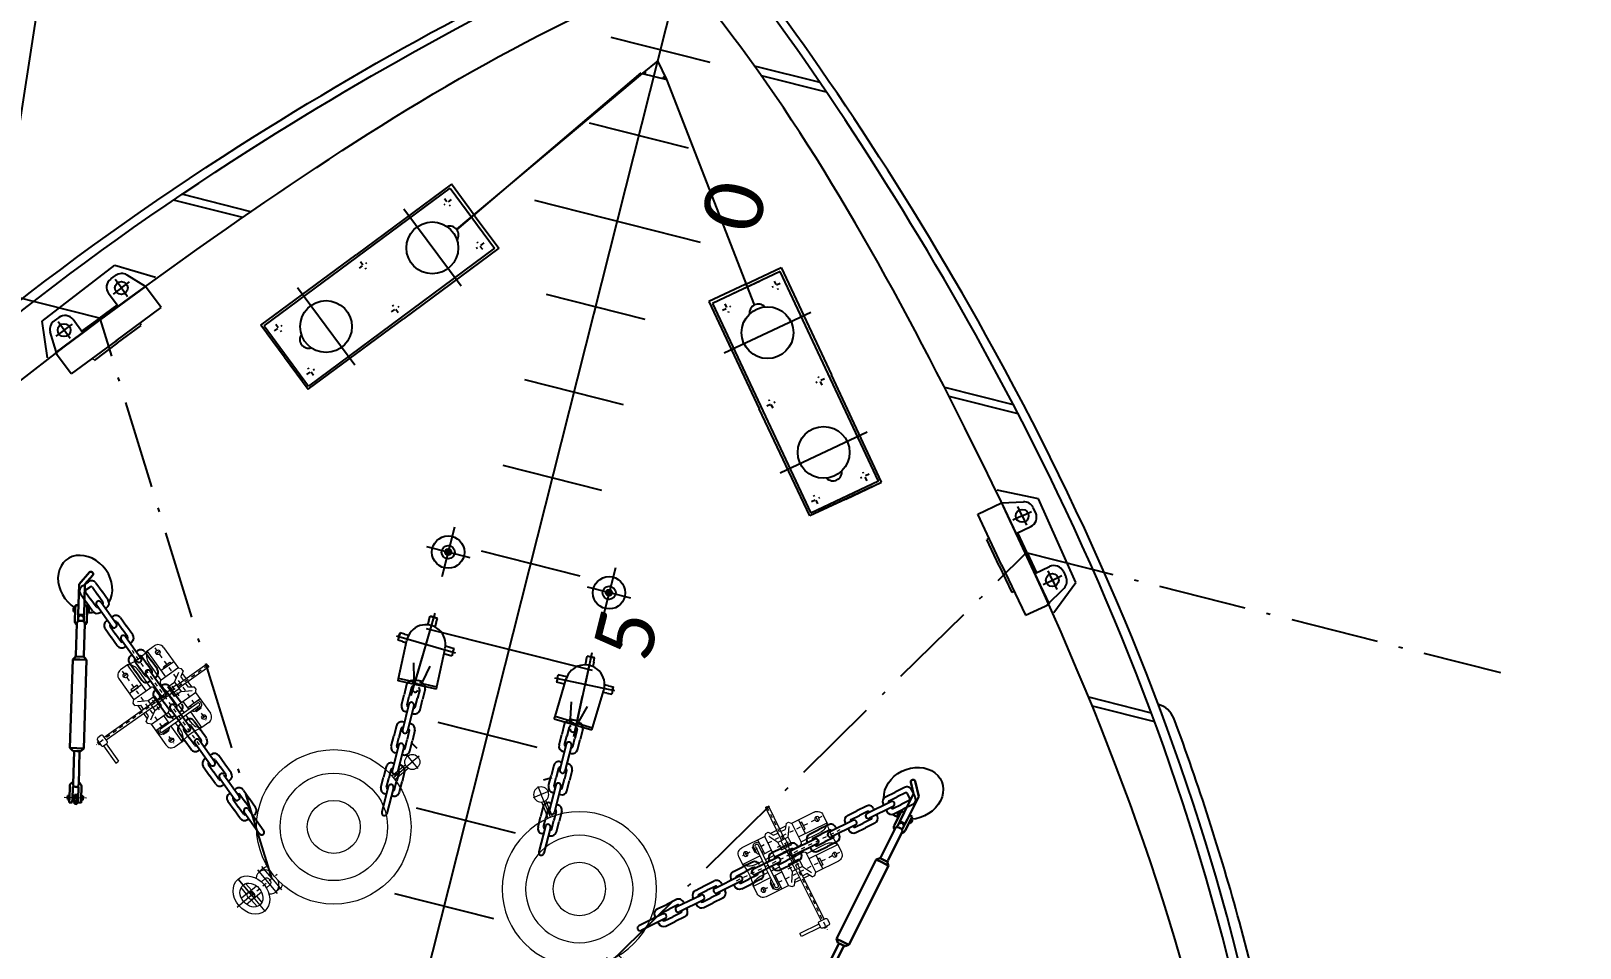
# Model space of a CAD drawing. Header units: metres. Extents: x 267365 to 277461, y 2088854 to 2108025.
# Drawn here: x 273131.08 to 273169.73, y 2095770.46 to 2095793.32 of the extents above; entities that cross this region are included whole.
import ezdxf

# ---------------------------------------------------------------- set-up
doc = ezdxf.new("R2010")
doc.units = ezdxf.units.M
for name, pattern in [('ACAD_ISO10W100', [18, 12, -3, 0, -3]), ('CENTER2', [28.575, 19.05, -3.175, 3.175, -3.175]), ('DASHEDX2', [38.1, 25.4, -12.7])]:
    doc.linetypes.add(name, pattern=pattern)
for name, color, linetype in [('BOAT', 30, 'Continuous'), ('line 2', 210, 'Continuous'), ('village', 3, 'Continuous')]:
    doc.layers.add(name, color=color, linetype=linetype)
doc.layers.add('line 1', color=250, linetype='Continuous', lineweight=0)
doc.layers.add('line 3', color=250, linetype='Continuous', lineweight=0)
doc.styles.get("Standard").update_dxf_attribs({"font": 'calibri.ttf'})

# ---------------------------------------------------------------- blocks, each defined once
blk = doc.blocks.new('1sh')
at = {"layer": 'line 1', "color": 0, "lineweight": 30}
for p, q in [((241032, 69521), (241200, 69642)), ((241055, 69488), (241224, 69610)), ((241200, 69642), (241308, 69635)), ((241306, 69605), (241224, 69610)), ((240804, 69364), (240980, 69491)), ((241047, 69557), (240987, 69513)), ((241059, 69540), (241005, 69501)), ((241043, 69505), (241018, 69511)), ((241082, 69508), (241028, 69469)), ((241030, 69559), (241040, 69566)), ((241037, 69549), (241030, 69559)), ((241055, 69488), (241032, 69521)), ((241094, 69491), (241034, 69448)), ((241050, 69574), (241040, 69566)), ((241043, 69505), (241041, 69478)), ((241047, 69557), (241073, 69575)), ((241057, 69564), (241050, 69574)), ((241073, 69575), (241085, 69559)), ((241108, 69526), (241082, 69508)), ((241094, 69491), (241120, 69510)), ((241112, 69489), (241102, 69482)), ((241104, 69499), (241112, 69489)), ((241120, 69510), (241108, 69526)), ((240835, 69321), (241011, 69448)), ((241084, 69484), (241091, 69474)), ((241091, 69474), (241102, 69482)), ((240769, 69364), (240281, 69012)), ((240824, 69288), (240336, 68936)), ((240790, 69361), (240769, 69364)), ((240769, 69364), (240797, 69326)), ((240829, 69315), (240796, 69361)), ((240824, 69288), (240797, 69326)), ((240827, 69309), (240824, 69288)), ((240282, 68976), (240099, 68845)), ((240277, 68984), (240281, 69012)), ((240277, 68984), (240292, 68962)), ((240281, 69012), (240309, 68974)), ((240308, 68940), (240292, 68962)), ((240336, 68936), (240309, 68974)), ((240303, 68948), (240121, 68814)), ((240308, 68940), (240336, 68936)), ((240011, 68809), (239985, 68790)), ((239985, 68790), (239997, 68774)), ((239994, 68811), (240004, 68818)), ((240001, 68801), (239994, 68811)), ((239997, 68774), (240023, 68792)), ((240050, 68793), (239998, 68756)), ((240008, 68742), (239998, 68756)), ((240014, 68826), (240004, 68818)), ((240060, 68779), (240008, 68742)), ((240011, 68809), (240071, 68852)), ((240013, 68785), (240022, 68773)), ((240021, 68816), (240014, 68826)), ((240021, 68741), (240047, 68760)), ((240023, 68792), (240077, 68831)), ((240031, 68759), (240036, 68752)), ((240033, 68800), (240042, 68788)), ((240047, 68760), (240101, 68799)), ((240060, 68779), (240050, 68793)), ((240052, 68774), (240057, 68767)), ((240058, 68743), (240118, 68787)), ((240068, 68751), (240076, 68741)), ((240076, 68741), (240065, 68734))]:
    blk.add_line(p, q, dxfattribs=at)
for centre, radius, start, end in [((241304, 69620), 15.4, 276.3555, 74.9072), ((241001, 69489), 28.2, 121.2653, 185.5102), ((240991, 69477), 18.3, 35.8317, 125.8317), ((241017, 69485), 20.1, 126.5572, 156.335), ((241016, 69469), 28.2, 246.8787, 311.1236), ((241001, 69463), 18.3, 305.8317, 35.8317), ((241017, 69485), 20.1, 276.0539, 305.8317), ((240793, 69379), 18.3, 260.6718, 305.8317), ((240846, 69306), 18.3, 125.8317, 170.9915), ((240090, 68831), 28.2, 49.0253, 131.1236), ((240089, 68815), 20.1, 82.0458, 125.8317), ((240109, 68830), 17.7, 123.8854, 219.9851), ((240110, 68828), 17.7, 211.8742, 307.9738), ((240089, 68815), 20.1, 305.8317, 347.9452), ((240104, 68811), 28.2, 300.5397, 22.638)]:
    blk.add_arc(centre, radius, start, end, dxfattribs=at)
at = {"layer": 'line 2', "color": 0, "lineweight": 30}
blk.add_line((241006, 69487), (241015, 69474), dxfattribs=at)
blk = doc.blocks.new('3sh')
at = {"color": 0, "lineweight": 15}
blk.add_line((240080, 68714), (239991, 68837), dxfattribs=at)
at = {"color": 0, "lineweight": 30}
for p, q in [((240032, 68725), (240021, 68741)), ((240058, 68743), (240032, 68725)), ((240048, 68736), (240055, 68726)), ((240055, 68726), (240065, 68734))]:
    blk.add_line(p, q, dxfattribs=at)
at = {"color": 0, "linetype": 'ByBlock'}
blk.add_blockref('1sh', (0, 0), dxfattribs=at)
blk.add_blockref('1sh', (0, 0), dxfattribs=at)
blk = doc.blocks.new('4sh')
at = {"layer": 'line 3', "color": 0, "ltscale": 0.1}
for p, q in [((166655, 154705), (166425, 154542)), ((166539, 154623), (166464, 154728)), ((166707, 154569), (166537, 154449)), ((166643, 154477), (166561, 154418)), ((166643, 154477), (166728, 154538)), ((167408, 153500), (167360, 153466)), ((167360, 153466), (167312, 153432))]:
    blk.add_line(p, q, dxfattribs=at)
at = {"layer": 'line 3', "color": 0}
for p, q in [((166517, 154608), (166479, 154662)), ((166562, 154639), (166523, 154693)), ((166540, 154624), (166655, 154705)), ((166549, 154657), (166596, 154690)), ((166505, 154625), (166459, 154592)), ((166530, 154590), (166484, 154558)), ((166515, 154612), (166556, 154554)), ((166559, 154643), (166600, 154585)), ((166574, 154622), (166620, 154655)), ((166715, 154528), (166693, 154559)), ((166550, 154458), (166549, 154457)), ((166572, 154426), (166550, 154457)), ((166581, 154519), (166599, 154493)), ((166625, 154550), (166644, 154524)), ((167276, 153611), (167344, 153515)), ((167251, 153594), (167320, 153498)), ((167264, 153602), (167360, 153466)), ((167396, 153416), (167360, 153466))]:
    blk.add_line(p, q, dxfattribs=at)
at = {"layer": 'line 3', "color": 0, "linetype": 'CENTER2', "ltscale": 0.1}
blk.add_line((166534, 154630), (166669, 154439), dxfattribs=at)
at = {"layer": 'line 3', "color": 0}
for centre, radius in [((166960, 154031), 525), ((166960, 154031), 365), ((166960, 154031), 180), ((167360, 153466), 51.4)]:
    blk.add_circle(centre, radius, dxfattribs=at)
for centre, major_axis in [((166540, 154624), (115, 82)), ((166540, 154624), (71.9, 51.1)), ((166535, 154630), (22.1, 15.7))]:
    blk.add_ellipse(centre, major_axis=major_axis, ratio=0.7881, dxfattribs=at)
for centre, major_axis, start_param, end_param in [((166540, 154624), (22.1, 15.7), 3.137104, 6.287674), ((166621, 154508), (71.9, 51.1), 5.180827, 6.967664), ((166621, 154508), (71.9, 51.1), 2.457114, 4.24037), ((166621, 154508), (22.1, 15.7), 3.141593, 6.283185), ((166643, 154477), (71.9, 51.1), 5.857645, 6.283185), ((166643, 154477), (71.9, 51.1), 3.078478, 3.56318)]:
    blk.add_ellipse(centre, major_axis=major_axis, ratio=0.7881, start_param=start_param, end_param=end_param, dxfattribs=at)
blk = doc.blocks.new('2sh')
at = {"layer": 'line 3', "color": 0}
for p, q in [((241821, 68456), (241733, 68342)), ((241839, 68442), (241751, 68328)), ((241845, 68507), (241818, 68473)), ((241820, 68485), (241834, 68503)), ((241820, 68485), (241825, 68481)), ((241820, 68457), (241842, 68440)), ((241834, 68503), (241839, 68499)), ((241858, 68442), (241885, 68477)), ((241883, 68493), (241861, 68509)), ((241865, 68451), (242170, 68215)), ((241879, 68469), (242184, 68233)), ((242285, 68487), (242179, 68350)), ((242262, 68288), (242395, 68460)), ((242395, 68460), (242349, 68496)), ((241733, 68342), (241751, 68328)), ((242146, 68333), (242157, 68348)), ((242146, 68333), (242159, 68294)), ((242157, 68348), (242181, 68351)), ((242181, 68351), (242293, 68264)), ((242212, 68393), (242294, 68330)), ((242239, 68389), (242231, 68378)), ((242231, 68378), (242272, 68346)), ((242281, 68357), (242239, 68389)), ((242272, 68346), (242281, 68357)), ((242293, 68265), (242382, 68379)), ((242392, 68188), (242525, 68360)), ((242525, 68360), (242571, 68324)), ((242053, 68212), (242064, 68226)), ((242064, 68226), (242105, 68223)), ((242064, 68226), (242064, 68226)), ((242110, 68261), (242083, 68225)), ((242105, 68223), (242125, 68250)), ((242152, 68315), (242124, 68279)), ((242139, 68268), (242159, 68294)), ((242201, 68255), (242153, 68193)), ((242201, 68255), (242174, 68323)), ((242187, 68236), (242231, 68202)), ((242246, 68221), (242201, 68255)), ((242251, 68181), (242296, 68240)), ((242362, 68212), (242450, 68326)), ((242506, 68166), (242424, 68229)), ((242446, 68212), (242454, 68223)), ((242454, 68223), (242495, 68191)), ((242579, 68260), (242473, 68123)), ((242056, 68190), (241950, 68053)), ((242014, 68118), (242021, 68127)), ((242023, 68147), (242105, 68084)), ((242163, 68025), (242042, 68118)), ((242045, 68130), (242081, 68102)), ((242056, 68188), (242053, 68212)), ((242056, 68188), (242168, 68101)), ((242153, 68193), (242080, 68202)), ((242098, 68075), (242137, 68125)), ((242153, 68193), (242198, 68159)), ((242168, 68212), (242212, 68177)), ((242192, 68105), (242237, 68163)), ((242198, 68159), (242246, 68221)), ((242215, 68181), (242258, 68148)), ((242229, 68199), (242271, 68166)), ((242233, 68073), (242278, 68132)), ((242300, 68114), (242258, 68148)), ((242314, 68133), (242271, 68166)), ((242283, 68092), (242332, 68155)), ((242292, 68150), (242337, 68209)), ((242361, 68102), (242317, 68136)), ((242376, 68120), (242328, 68058)), ((242332, 68155), (242376, 68120)), ((242473, 68126), (242361, 68212)), ((242376, 68120), (242449, 68112)), ((242487, 68181), (242446, 68212)), ((242476, 68101), (242473, 68126)), ((242495, 68191), (242487, 68181)), ((242004, 67954), (242084, 68057)), ((242013, 68088), (242017, 68094)), ((242047, 68061), (242013, 68088)), ((242053, 68066), (242017, 68094)), ((242017, 68094), (242052, 68067)), ((242026, 68116), (242026, 68116)), ((242028, 68100), (242149, 68007)), ((242052, 68067), (242047, 68061)), ((242079, 67987), (242114, 68033)), ((242128, 68051), (242167, 68102)), ((242163, 68025), (242284, 67932)), ((242197, 67998), (242236, 68049)), ((242228, 67975), (242267, 68025)), ((242348, 67963), (242236, 68049)), ((242328, 68058), (242283, 68092)), ((242342, 68077), (242298, 68111)), ((242328, 68058), (242355, 67990)), ((242543, 67928), (242345, 68080)), ((242557, 67946), (242359, 68098)), ((242370, 68019), (242390, 68046)), ((242383, 67980), (242370, 68019)), ((242405, 68034), (242377, 67998)), ((242404, 68064), (242424, 68090)), ((242446, 68088), (242419, 68052)), ((242465, 68087), (242424, 68090)), ((242465, 68087), (242476, 68101)), ((241958, 67989), (242004, 67954)), ((242134, 67853), (242214, 67956)), ((242147, 67934), (242183, 67980)), ((242270, 67914), (242149, 68007)), ((242232, 67928), (242227, 67922)), ((242227, 67922), (242262, 67896)), ((242230, 67929), (242267, 67901)), ((242266, 67901), (242232, 67928)), ((242317, 67920), (242235, 67984)), ((242350, 67963), (242244, 67826)), ((242295, 67937), (242258, 67966)), ((242286, 67916), (242286, 67916)), ((242291, 67904), (242298, 67913)), ((242348, 67963), (242372, 67966)), ((242372, 67966), (242383, 67980)), ((242383, 67980), (242383, 67980)), ((242543, 67928), (242557, 67946)), ((242550, 67937), (242543, 67928)), ((242180, 67818), (242134, 67853)), ((242262, 67896), (242266, 67901))]:
    blk.add_line(p, q, dxfattribs=at)
at = {"layer": 'line 3', "color": 0, "linetype": 'CENTER2', "ltscale": 0.2}
for p, q in [((242550, 67937), (241814, 68505)), ((242344, 68482), (241977, 68006)), ((242559, 68316), (242191, 67840))]:
    blk.add_line(p, q, dxfattribs=at)
at = {"layer": 'line 3', "color": 0, "linetype": 'CENTER2'}
for p, q in [((242017, 67835), (242497, 68457)), ((242166, 68163), (242232, 68249)), ((242296, 68063), (242362, 68149))]:
    blk.add_line(p, q, dxfattribs=at)
at = {"layer": 'line 3', "color": 0, "ltscale": 0.2}
for p, q in [((242337, 68442), (242307, 68465)), ((242522, 68299), (242552, 68276)), ((242007, 68014), (241977, 68037)), ((242192, 67872), (242222, 67849))]:
    blk.add_line(p, q, dxfattribs=at)
at = {"layer": 'line 3', "color": 0}
for centre in [(242322, 68453), (242537, 68288), (241992, 68026), (242207, 67860)]:
    blk.add_circle(centre, 15.7, dxfattribs=at)
for centre, radius, start, end in [((241827, 68466), 11.4, 142.3462, 232.3462), ((241849, 68449), 11.4, 232.3462, 322.3462), ((241854, 68500), 11.4, 52.3462, 142.3462), ((241876, 68484), 11.4, 322.3462, 52.3462), ((242321, 68459), 45.7, 52.3462, 142.3462), ((242316, 68432), 84.2, 321.601, 19.7769), ((242660, 68669), 337, 218.2341, 232.3462), ((242518, 68276), 84.2, 84.9156, 143.0914), ((242660, 68669), 337, 232.3462, 246.4583), ((242283, 68251), 17.1, 322.3462, 52.3462), ((242543, 68288), 45.7, 322.3462, 52.3462), ((242027, 68108), 17.1, 142.3462, 232.3462), ((242034, 68117), 17.1, 52.3462, 142.3462), ((242035, 68109), 11.4, 52.3462, 142.3462), ((242351, 68198), 17.1, 52.3462, 142.3462), ((241986, 68025), 45.7, 142.3462, 232.3462), ((242035, 68109), 11.4, 142.3462, 232.3462), ((242064, 68079), 17.1, 232.3462, 303.2572), ((242071, 68089), 17.1, 341.4352, 52.3462), ((242178, 68115), 17.1, 232.3462, 322.3462), ((242246, 68063), 17.1, 142.3462, 232.3462), ((242011, 68037), 84.2, 264.9156, 323.0914), ((241869, 67644), 337, 52.3462, 66.4583), ((241869, 67644), 337, 38.2341, 52.3462), ((242213, 67882), 84.2, 141.601, 199.7769), ((242241, 67943), 17.1, 161.4352, 232.3462), ((242248, 67952), 17.1, 52.3462, 123.2572), ((242277, 67923), 11.4, 232.3462, 322.3462), ((242277, 67923), 11.4, 322.3462, 52.3462), ((242284, 67924), 17.1, 322.3462, 52.3462), ((242208, 67854), 45.7, 232.3462, 322.3462), ((242277, 67915), 17.1, 232.3462, 322.3462)]:
    blk.add_arc(centre, radius, start, end, dxfattribs=at)
blk = doc.blocks.new('8')
at = {"color": 0, "linetype": 'ACAD_ISO10W100', "ltscale": 50}
for p, q in [((95436, 21459), (95436, 24777)), ((92034, 19391), (95428, 21450)), ((92034, 17025), (95428, 14965)), ((95436, 14956), (95436, 11638))]:
    blk.add_line(p, q, dxfattribs=at)
at = {"color": 0}
for p, q in [((95088, 21736), (95321, 21831)), ((95321, 21831), (95810, 21445)), ((95298, 21672), (95244, 21717)), ((95298, 21672), (95343, 21726)), ((95254, 21618), (95298, 21672)), ((95298, 21672), (95352, 21627)), ((95671, 21365), (95617, 21410)), ((95671, 21365), (95716, 21419)), ((95810, 21445), (95799, 21157)), ((95671, 21365), (95626, 21311)), ((95671, 21365), (95725, 21321)), ((96337, 20683), (96337, 21168)), ((93494, 21016), (93541, 21071)), ((93588, 21126), (93541, 21071)), ((93608, 21094), (93568, 21048)), ((93652, 21057), (93612, 21011)), ((93623, 21096), (93651, 21072)), ((93646, 21123), (93638, 21130)), ((93682, 21093), (93646, 21123)), ((93682, 21093), (93674, 21100)), ((96389, 20638), (96389, 21122)), ((93542, 21000), (93425, 20862)), ((93569, 20976), (93452, 20839)), ((93507, 20958), (93499, 20965)), ((93529, 21001), (93568, 21048)), ((93572, 20964), (93612, 21011)), ((93593, 20932), (93640, 20987)), ((93686, 21042), (93640, 20987)), ((93308, 20797), (93355, 20851)), ((93401, 20906), (93355, 20851)), ((93422, 20875), (93382, 20828)), ((93460, 20904), (93452, 20910)), ((93496, 20873), (93487, 20880)), ((93534, 20935), (93542, 20928)), ((93355, 20780), (93239, 20643)), ((93383, 20757), (93266, 20620)), ((93320, 20739), (93312, 20746)), ((93342, 20781), (93382, 20828)), ((93386, 20744), (93426, 20791)), ((93406, 20713), (93453, 20768)), ((93465, 20838), (93426, 20791)), ((93500, 20823), (93453, 20768)), ((93215, 20687), (93168, 20632)), ((93235, 20655), (93195, 20609)), ((93273, 20684), (93265, 20691)), ((93309, 20654), (93301, 20661)), ((93348, 20716), (93356, 20709)), ((93169, 20561), (93052, 20424)), ((93196, 20537), (93079, 20400)), ((93121, 20577), (93168, 20632)), ((93156, 20562), (93195, 20609)), ((93199, 20525), (93239, 20572)), ((93220, 20493), (93267, 20548)), ((93279, 20618), (93239, 20572)), ((93313, 20603), (93267, 20548)), ((93028, 20467), (92981, 20413)), ((93049, 20436), (93009, 20389)), ((93087, 20465), (93079, 20472)), ((93123, 20434), (93114, 20441)), ((93134, 20520), (93125, 20526)), ((93161, 20496), (93169, 20489)), ((92982, 20341), (92865, 20204)), ((92935, 20358), (92981, 20413)), ((92969, 20343), (93009, 20389)), ((93013, 20305), (93053, 20352)), ((93036, 20277), (93081, 20333)), ((93092, 20399), (93053, 20352)), ((93127, 20384), (93080, 20329)), ((95659, 20362), (95337, 19969)), ((95614, 20329), (95360, 20020)), ((95487, 20174), (95658, 20384)), ((95658, 20384), (96281, 19873)), ((95659, 20362), (96876, 19365)), ((92842, 20248), (92795, 20193)), ((92862, 20217), (92822, 20170)), ((92900, 20245), (92892, 20252)), ((93009, 20318), (92893, 20181)), ((92936, 20215), (92928, 20222)), ((92947, 20300), (92939, 20307)), ((92975, 20277), (92983, 20270)), ((92796, 20122), (92679, 19985)), ((92748, 20138), (92795, 20193)), ((92783, 20123), (92822, 20170)), ((92826, 20086), (92866, 20133)), ((92847, 20055), (92893, 20109)), ((92906, 20179), (92866, 20133)), ((92940, 20164), (92893, 20109)), ((95487, 20174), (95316, 19965)), ((92655, 20029), (92608, 19974)), ((92823, 20098), (92706, 19961)), ((92714, 20026), (92706, 20033)), ((92761, 20081), (92752, 20088)), ((92788, 20057), (92796, 20050)), ((92609, 19902), (92492, 19765)), ((92562, 19919), (92608, 19974)), ((92596, 19904), (92636, 19950)), ((92676, 19997), (92636, 19950)), ((92640, 19867), (92680, 19913)), ((92719, 19960), (92680, 19913)), ((92707, 19890), (92754, 19945)), ((92749, 19996), (92741, 20002)), ((95316, 19965), (95938, 19455)), ((96554, 18972), (95337, 19969)), ((92469, 19809), (92422, 19754)), ((92527, 19806), (92519, 19813)), ((92636, 19879), (92520, 19742)), ((92574, 19861), (92566, 19868)), ((92602, 19838), (92610, 19831)), ((92660, 19835), (92707, 19890)), ((96904, 19363), (96281, 19873)), ((92375, 19699), (92422, 19754)), ((92410, 19684), (92449, 19731)), ((92489, 19778), (92449, 19731)), ((92453, 19647), (92493, 19694)), ((92533, 19741), (92493, 19694)), ((92567, 19725), (92520, 19671)), ((92563, 19776), (92555, 19783)), ((92423, 19683), (92306, 19546)), ((92450, 19660), (92333, 19522)), ((92388, 19642), (92379, 19649)), ((92415, 19618), (92423, 19612)), ((92474, 19616), (92520, 19671)), ((96561, 18945), (95938, 19455)), ((96876, 19365), (96554, 18972)), ((96732, 19154), (96904, 19363)), ((96614, 19251), (97953, 18298)), ((97952, 18291), (96616, 19254)), ((96777, 19244), (96653, 19093)), ((96732, 19154), (96561, 18945)), ((93811, 18925), (93812, 18957)), ((93864, 18955), (93812, 18957)), ((93838, 18956), (93864, 18955)), ((93863, 18923), (93864, 18955)), ((93544, 18887), (93560, 18888)), ((93554, 18621), (93544, 18887)), ((93560, 18888), (93826, 18898)), ((93564, 18785), (93560, 18888)), ((93811, 18925), (93810, 18896)), ((93863, 18923), (93862, 18895)), ((94476, 18924), (94476, 18619)), ((94476, 18924), (94476, 18619)), ((92832, 18776), (92652, 18776)), ((92832, 18740), (92652, 18740)), ((92778, 18776), (92778, 18787)), ((92778, 18740), (92778, 18729)), ((92814, 18823), (92886, 18823)), ((92825, 18787), (92886, 18787)), ((92958, 18823), (92886, 18823)), ((92948, 18787), (92886, 18787)), ((93120, 18777), (92940, 18776)), ((93120, 18741), (92940, 18740)), ((92994, 18777), (92994, 18787)), ((92994, 18730), (92994, 18741)), ((93066, 18777), (93066, 18787)), ((93066, 18741), (93066, 18730)), ((93102, 18824), (93174, 18824)), ((93113, 18788), (93174, 18788)), ((93246, 18824), (93174, 18824)), ((93236, 18788), (93174, 18788)), ((93408, 18778), (93228, 18777)), ((93408, 18742), (93228, 18741)), ((93282, 18777), (93282, 18788)), ((93282, 18731), (93282, 18741)), ((93354, 18778), (93354, 18788)), ((93354, 18742), (93354, 18731)), ((93390, 18824), (93462, 18825)), ((93401, 18788), (93462, 18789)), ((93534, 18825), (93462, 18825)), ((93524, 18789), (93462, 18789)), ((93471, 18777), (93753, 18768)), ((93556, 18785), (93579, 18786)), ((93558, 18754), (93556, 18785)), ((93558, 18754), (93559, 18724)), ((93570, 18778), (93570, 18789)), ((93570, 18732), (93570, 18742)), ((93690, 18816), (93579, 18786)), ((93579, 18786), (93580, 18755)), ((93581, 18725), (93580, 18755)), ((94051, 18758), (93832, 18765)), ((93937, 18789), (93937, 17627)), ((93994, 18786), (93963, 18787)), ((93994, 18786), (94024, 18785)), ((94023, 18759), (94022, 18732)), ((94022, 18732), (94023, 18759)), ((94024, 18785), (94023, 18759)), ((94023, 18759), (94024, 18785)), ((94650, 18772), (94303, 18772)), ((94650, 18772), (94303, 18772)), ((96937, 18789), (96937, 17627)), ((92815, 18694), (92887, 18694)), ((92825, 18730), (92886, 18730)), ((92948, 18730), (92886, 18730)), ((92959, 18694), (92887, 18694)), ((93103, 18694), (93175, 18694)), ((93113, 18730), (93174, 18730)), ((93236, 18731), (93174, 18730)), ((93247, 18695), (93175, 18694)), ((93391, 18695), (93463, 18695)), ((93401, 18731), (93462, 18731)), ((93524, 18731), (93462, 18731)), ((93535, 18695), (93463, 18695)), ((93559, 18724), (93581, 18725)), ((93567, 18724), (93571, 18622)), ((93695, 18703), (93581, 18725)), ((93992, 18733), (93961, 18735)), ((93992, 18733), (94022, 18732)), ((92137, 17861), (92137, 18554)), ((92737, 17861), (92737, 18554)), ((93337, 17861), (93337, 18554)), ((93554, 18621), (93571, 18622)), ((93571, 18622), (93837, 18632)), ((93801, 18631), (93799, 18575)), ((93825, 18574), (93799, 18575)), ((93825, 18574), (93851, 18573)), ((93853, 18634), (93851, 18573)), ((94537, 17861), (94537, 18554)), ((95137, 17861), (95137, 18554)), ((95737, 17861), (95737, 18554)), ((96337, 17861), (96337, 18554)), ((97537, 17861), (97537, 18554)), ((98137, 17861), (98137, 18554)), ((97952, 18291), (97953, 18118)), ((98061, 18208), (97952, 18291)), ((13535, 18208), (100365, 18208)), ((96290, 18208), (96337, 18208)), ((96614, 17164), (97953, 18118)), ((97953, 18118), (98061, 18208)), ((98061, 18208), (98585, 18208)), ((93554, 17795), (93544, 17529)), ((93554, 17795), (93571, 17794)), ((93567, 17691), (93571, 17794)), ((93571, 17794), (93837, 17783)), ((93825, 17842), (93799, 17841)), ((93801, 17785), (93799, 17841)), ((93825, 17842), (93851, 17842)), ((93853, 17782), (93851, 17842)), ((94476, 17491), (94476, 17796)), ((92815, 17722), (92887, 17722)), ((92959, 17722), (92887, 17722)), ((93103, 17721), (93175, 17721)), ((93247, 17721), (93175, 17721)), ((93391, 17720), (93463, 17720)), ((93535, 17720), (93463, 17720)), ((93558, 17661), (93559, 17692)), ((93559, 17692), (93581, 17691)), ((93581, 17691), (93580, 17660)), ((93695, 17712), (93581, 17691)), ((92832, 17675), (92652, 17676)), ((92832, 17639), (92652, 17640)), ((92778, 17675), (92778, 17686)), ((92778, 17639), (92778, 17629)), ((92814, 17593), (92886, 17593)), ((92825, 17686), (92886, 17686)), ((92825, 17629), (92886, 17629)), ((92948, 17686), (92886, 17686)), ((92948, 17628), (92886, 17629)), ((92958, 17592), (92886, 17593)), ((93120, 17675), (92940, 17675)), ((93120, 17639), (92940, 17639)), ((92994, 17686), (92994, 17675)), ((92994, 17639), (92994, 17628)), ((93066, 17675), (93066, 17685)), ((93066, 17639), (93066, 17628)), ((93102, 17592), (93174, 17592)), ((93113, 17685), (93174, 17685)), ((93113, 17628), (93174, 17628)), ((93236, 17685), (93174, 17685)), ((93236, 17628), (93174, 17628)), ((93246, 17592), (93174, 17592)), ((93408, 17674), (93228, 17674)), ((93408, 17638), (93228, 17638)), ((93282, 17685), (93282, 17674)), ((93282, 17638), (93282, 17627)), ((93354, 17674), (93354, 17685)), ((93354, 17638), (93354, 17627)), ((93390, 17591), (93462, 17591)), ((93401, 17684), (93462, 17684)), ((93401, 17627), (93462, 17627)), ((93524, 17684), (93462, 17684)), ((93524, 17627), (93462, 17627)), ((93534, 17591), (93462, 17591)), ((93471, 17638), (93753, 17648)), ((93558, 17661), (93556, 17631)), ((93556, 17631), (93579, 17630)), ((93564, 17631), (93560, 17528)), ((93570, 17684), (93570, 17673)), ((93570, 17637), (93570, 17627)), ((93579, 17630), (93580, 17660)), ((93690, 17600), (93579, 17630)), ((94051, 17658), (93832, 17650)), ((93992, 17682), (93961, 17681)), ((93994, 17630), (93963, 17629)), ((93992, 17682), (94022, 17683)), ((93994, 17630), (94024, 17631)), ((94023, 17657), (94022, 17683)), ((94022, 17683), (94023, 17657)), ((94024, 17631), (94023, 17657)), ((94023, 17657), (94024, 17631)), ((94650, 17644), (94303, 17644)), ((93544, 17529), (93560, 17528)), ((93560, 17528), (93826, 17517)), ((93811, 17491), (93810, 17519)), ((93811, 17491), (93812, 17458)), ((93863, 17493), (93862, 17521)), ((93863, 17493), (93864, 17460)), ((98137, 17504), (98137, 17047)), ((98189, 17565), (98189, 17105)), ((93864, 17460), (93812, 17458)), ((93838, 17459), (93864, 17460)), ((96554, 17444), (95337, 16447)), ((96561, 17471), (95938, 16961)), ((96876, 17051), (96554, 17444)), ((96732, 17261), (96561, 17471)), ((96777, 17172), (96653, 17323)), ((96732, 17261), (96904, 17052)), ((95316, 16450), (95938, 16961)), ((95659, 16054), (96876, 17051)), ((96904, 17052), (96281, 16542)), ((92423, 16733), (92306, 16870)), ((92450, 16756), (92333, 16893)), ((92388, 16774), (92379, 16767)), ((92415, 16797), (92423, 16804)), ((92453, 16768), (92493, 16722)), ((92474, 16800), (92520, 16745)), ((92567, 16690), (92520, 16745)), ((92375, 16716), (92422, 16661)), ((92410, 16731), (92449, 16685)), ((92469, 16606), (92422, 16661)), ((92489, 16638), (92449, 16685)), ((92609, 16513), (92492, 16650)), ((92533, 16675), (92493, 16722)), ((92636, 16536), (92520, 16674)), ((92563, 16639), (92555, 16632)), ((92527, 16609), (92519, 16602)), ((92574, 16554), (92566, 16547)), ((92602, 16578), (92610, 16585)), ((92640, 16549), (92680, 16502)), ((92660, 16580), (92707, 16526)), ((95658, 16032), (96281, 16542)), ((92562, 16497), (92608, 16442)), ((92596, 16512), (92636, 16465)), ((92655, 16387), (92608, 16442)), ((92676, 16418), (92636, 16465)), ((92796, 16294), (92679, 16431)), ((92719, 16455), (92680, 16502)), ((92823, 16317), (92706, 16454)), ((92707, 16526), (92754, 16471)), ((95487, 16241), (95316, 16450)), ((95659, 16054), (95337, 16447)), ((92714, 16390), (92706, 16383)), ((92749, 16420), (92741, 16413)), ((92761, 16335), (92752, 16328)), ((92788, 16358), (92796, 16365)), ((92826, 16330), (92866, 16283)), ((92847, 16361), (92893, 16306)), ((95614, 16086), (95360, 16396)), ((92748, 16277), (92795, 16222)), ((92783, 16292), (92822, 16246)), ((92842, 16167), (92795, 16222)), ((92862, 16199), (92822, 16246)), ((92906, 16236), (92866, 16283)), ((92940, 16251), (92893, 16306)), ((93009, 16098), (92893, 16235)), ((95487, 16241), (95658, 16032)), ((92982, 16074), (92865, 16211)), ((92900, 16170), (92892, 16163)), ((92936, 16200), (92928, 16194)), ((92947, 16115), (92939, 16109)), ((92975, 16139), (92983, 16146)), ((93013, 16110), (93053, 16063)), ((93036, 16138), (93081, 16082)), ((92935, 16058), (92981, 16003)), ((92969, 16073), (93009, 16026)), ((93028, 15948), (92981, 16003)), ((93049, 15979), (93009, 16026)), ((93092, 16017), (93053, 16063)), ((93196, 15878), (93079, 16015)), ((93127, 16032), (93080, 16087)), ((93169, 15855), (93052, 15992)), ((93087, 15951), (93079, 15944)), ((93123, 15981), (93114, 15974)), ((93161, 15919), (93169, 15926)), ((93220, 15922), (93267, 15867)), ((93121, 15838), (93168, 15783)), ((93134, 15896), (93125, 15889)), ((93156, 15854), (93195, 15807)), ((93235, 15760), (93195, 15807)), ((93199, 15891), (93239, 15844)), ((93279, 15797), (93239, 15844)), ((93383, 15659), (93266, 15796)), ((93313, 15812), (93267, 15867)), ((93215, 15729), (93168, 15783)), ((93355, 15635), (93239, 15773)), ((93273, 15731), (93265, 15724)), ((93309, 15762), (93301, 15755)), ((93348, 15700), (93356, 15707)), ((93406, 15703), (93453, 15648)), ((96337, 15732), (96337, 15248)), ((96389, 15777), (96389, 15294)), ((93308, 15619), (93355, 15564)), ((93320, 15676), (93312, 15670)), ((93342, 15634), (93382, 15587)), ((93422, 15541), (93382, 15587)), ((93386, 15671), (93426, 15624)), ((93465, 15578), (93426, 15624)), ((93500, 15593), (93453, 15648)), ((93401, 15509), (93355, 15564)), ((93542, 15416), (93425, 15553)), ((93569, 15439), (93452, 15576)), ((93460, 15512), (93452, 15505)), ((93496, 15542), (93487, 15535)), ((93534, 15480), (93542, 15487)), ((93593, 15483), (93640, 15428)), ((93494, 15399), (93541, 15345)), ((93507, 15457), (93499, 15450)), ((93529, 15415), (93568, 15368)), ((93572, 15452), (93612, 15405)), ((93652, 15358), (93612, 15405)), ((93686, 15373), (93640, 15428)), ((93588, 15290), (93541, 15345)), ((93608, 15321), (93568, 15368)), ((93623, 15320), (93651, 15343)), ((93646, 15292), (93638, 15286)), ((93682, 15323), (93646, 15292)), ((93682, 15323), (93674, 15316)), ((95810, 14970), (95799, 15259)), ((95671, 15050), (95626, 15104)), ((95671, 15050), (95725, 15095)), ((95321, 14585), (95810, 14970)), ((95671, 15050), (95617, 15006)), ((95671, 15050), (95716, 14996)), ((95298, 14744), (95244, 14699)), ((95254, 14798), (95298, 14744)), ((95298, 14744), (95352, 14788)), ((95298, 14744), (95343, 14689)), ((95088, 14680), (95321, 14585)), ((94537, 14273), (94537, 13836)), ((94589, 14311), (94589, 13872)), ((94655, 13838), (94655, 13839))]:
    blk.add_line(p, q, dxfattribs=at)
at = {"color": 0, "linetype": 'Continuous'}
for p, q in [((95021, 21553), (95135, 21692)), ((95124, 21677), (95264, 21762)), ((95135, 21692), (95428, 21450)), ((95373, 21729), (95342, 21754)), ((95313, 21546), (95382, 21631)), ((95314, 21311), (95021, 21553)), ((95436, 21459), (95320, 21555)), ((95303, 21298), (95149, 21424)), ((95151, 21427), (95161, 21441)), ((95722, 21209), (95428, 21450)), ((95436, 21459), (95552, 21364)), ((95544, 21355), (95614, 21440)), ((95713, 21450), (95743, 21424)), ((95303, 21298), (95457, 21171)), ((95314, 21311), (95608, 21070)), ((95722, 21209), (95766, 21349)), ((95459, 21173), (95471, 21186)), ((95608, 21070), (95722, 21209)), ((95314, 15104), (95608, 15346)), ((95608, 15346), (95722, 15207)), ((95303, 15118), (95457, 15244)), ((95722, 15207), (95428, 14965)), ((95459, 15242), (95471, 15229)), ((95722, 15207), (95766, 15066)), ((95314, 15104), (95021, 14863)), ((95303, 15118), (95149, 14991)), ((95544, 15060), (95614, 14975)), ((95135, 14724), (95428, 14965)), ((95151, 14989), (95161, 14975)), ((95436, 14956), (95320, 14861)), ((95436, 14956), (95552, 15051)), ((95713, 14966), (95743, 14991)), ((95021, 14863), (95135, 14724)), ((95313, 14870), (95382, 14785)), ((95124, 14739), (95264, 14654)), ((95373, 14686), (95342, 14661))]:
    blk.add_line(p, q, dxfattribs=at)
at = {"color": 0, "linetype": 'DASHEDX2'}
for p, q in [((95644, 20284), (95693, 20244)), ((95690, 20288), (95649, 20239)), ((95410, 19999), (95459, 19958)), ((95415, 19953), (95455, 20002)), ((96198, 19830), (96247, 19790)), ((96244, 19834), (96203, 19785)), ((95964, 19545), (96013, 19504)), ((95969, 19499), (96010, 19549)), ((96804, 19339), (96755, 19379)), ((96799, 19385), (96759, 19335)), ((96571, 19052), (96522, 19092)), ((96526, 19048), (96566, 19098)), ((96571, 17363), (96522, 17323)), ((96526, 17367), (96566, 17318)), ((96804, 17076), (96755, 17036)), ((96799, 17031), (96759, 17080)), ((95964, 16871), (96013, 16911)), ((95969, 16916), (96010, 16867)), ((96198, 16585), (96247, 16625)), ((96244, 16581), (96203, 16630)), ((95410, 16417), (95459, 16457)), ((95415, 16462), (95455, 16413)), ((95644, 16131), (95693, 16171)), ((95690, 16127), (95649, 16177))]:
    blk.add_line(p, q, dxfattribs=at)
at = {"color": 0, "ltscale": 10}
for p, q in [((95551, 19699), (95965, 20204)), ((96248, 19129), (96661, 19634)), ((96248, 17286), (96661, 16781)), ((95551, 16716), (95965, 16211))]:
    blk.add_line(p, q, dxfattribs=at)
at = {"color": 0, "ltscale": 0.1}
for p, q in [((93839, 18973), (93824, 18556)), ((94051, 18758), (93571, 18774)), ((93163, 18702), (93132, 18652)), ((93839, 17442), (93824, 17859)), ((93163, 17713), (93132, 17763)), ((94051, 17658), (93571, 17642))]:
    blk.add_line(p, q, dxfattribs=at)
at = {"color": 0, "linetype": 'Continuous'}
for centre in [(95298, 21672), (95671, 21365), (95671, 15050), (95298, 14744)]:
    blk.add_circle(centre, 43.7, dxfattribs=at)
at = {"color": 0}
for centre, radius in [((95758, 19952), 176), ((96453, 19383), 176), ((94476, 18772), 110), ((94476, 18772), 110), ((94476, 18772), 44.8), ((94476, 18772), 44.8), ((94476, 18772), 21.1), ((94476, 18772), 21.1), ((94476, 18772), 13.6), ((94476, 18772), 13.6), ((94476, 18772), 9.45), ((94476, 18772), 9.45), ((97961, 18274), 3.95), ((97961, 18141), 3.95), ((98047, 18208), 3.95), ((94476, 17644), 110), ((94476, 17644), 44.8), ((94476, 17644), 21.1), ((94476, 17644), 13.6), ((94476, 17644), 9.45), ((96453, 17033), 176), ((95758, 16464), 176)]:
    blk.add_circle(centre, radius, dxfattribs=at)
at = {"color": 0, "linetype": 'Continuous'}
for centre, start, end in [((95298, 21700), 50.5556, 118.4319), ((95328, 21675), 320.5556, 50.5556), ((95668, 21396), 50.5556, 140.5556), ((95699, 21370), 342.6792, 50.5556), ((95699, 15045), 309.4444, 17.3208), ((95668, 15020), 219.4444, 309.4444), ((95328, 14740), 309.4444, 39.4444), ((95298, 14715), 241.5681, 309.4444)]:
    blk.add_arc(centre, 70, start, end, dxfattribs=at)
at = {"color": 0}
for centre, radius, start, end in [((93615, 21102), 36, 49.6393, 139.6393), ((93616, 21088), 10.6, 49.6393, 139.6393), ((93644, 21064), 10.6, 319.6393, 49.6393), ((93659, 21065), 36, 319.6393, 49.6393), ((93522, 20993), 36, 139.6393, 229.6393), ((93537, 20994), 10.6, 139.6393, 229.6393), ((93555, 20988), 18, 319.6393, 139.6393), ((93564, 20971), 10.6, 229.6393, 319.6393), ((93429, 20883), 36, 49.6393, 139.6393), ((93439, 20851), 18, 139.6393, 229.6393), ((93430, 20868), 10.6, 49.6393, 139.6393), ((93457, 20845), 10.6, 319.6393, 49.6393), ((93472, 20846), 36, 319.6393, 49.6393), ((93565, 20956), 36, 229.6393, 319.6393), ((93335, 20773), 36, 139.6393, 229.6393), ((93350, 20775), 10.6, 139.6393, 229.6393), ((93369, 20768), 18, 319.6393, 139.6393), ((93378, 20751), 10.6, 229.6393, 319.6393), ((93439, 20851), 18, 229.6393, 319.6393), ((93242, 20664), 36, 49.6393, 139.6393), ((93252, 20631), 18, 139.6393, 229.6393), ((93243, 20649), 10.6, 49.6393, 139.6393), ((93286, 20627), 36, 319.6393, 49.6393), ((93379, 20736), 36, 229.6393, 319.6393), ((93149, 20554), 36, 139.6393, 229.6393), ((93164, 20555), 10.6, 139.6393, 229.6393), ((93182, 20549), 18, 319.6393, 139.6393), ((93252, 20631), 18, 229.6393, 319.6393), ((93271, 20625), 10.6, 319.6393, 49.6393), ((93056, 20444), 36, 49.6393, 139.6393), ((93057, 20429), 10.6, 49.6393, 139.6393), ((93099, 20407), 36, 319.6393, 49.6393), ((93192, 20517), 36, 229.6393, 319.6393), ((93191, 20532), 10.6, 229.6393, 319.6393), ((92962, 20334), 36, 139.6393, 229.6393), ((92977, 20336), 10.6, 139.6393, 229.6393), ((92996, 20330), 18, 319.6393, 139.6393), ((93066, 20412), 18, 139.6393, 229.6393), ((93066, 20412), 18, 229.6393, 319.6393), ((93084, 20406), 10.6, 319.6393, 49.6393), ((92869, 20225), 36, 49.6393, 139.6393), ((92870, 20210), 10.6, 49.6393, 139.6393), ((92913, 20188), 36, 319.6393, 49.6393), ((93006, 20297), 36, 229.6393, 319.6393), ((93005, 20312), 10.6, 229.6393, 319.6393), ((92776, 20115), 36, 139.6393, 229.6393), ((92791, 20116), 10.6, 139.6393, 229.6393), ((92809, 20110), 18, 319.6393, 139.6393), ((92879, 20192), 18, 139.6393, 229.6393), ((92879, 20192), 18, 229.6393, 319.6393), ((92898, 20186), 10.6, 319.6393, 49.6393), ((92683, 20005), 36, 49.6393, 139.6393), ((92819, 20078), 36, 229.6393, 319.6393), ((92818, 20093), 10.6, 229.6393, 319.6393), ((95645, 20045), 60.6, 69.199, 212.0631), ((92589, 19896), 36, 139.6393, 229.6393), ((92604, 19897), 10.6, 139.6393, 229.6393), ((92623, 19891), 18, 319.6393, 139.6393), ((92693, 19973), 18, 139.6393, 229.6393), ((92684, 19990), 10.6, 49.6393, 139.6393), ((92693, 19973), 18, 229.6393, 319.6393), ((92711, 19967), 10.6, 319.6393, 49.6393), ((92726, 19968), 36, 319.6393, 49.6393), ((92496, 19786), 36, 49.6393, 139.6393), ((92633, 19858), 36, 229.6393, 319.6393), ((92632, 19873), 10.6, 229.6393, 319.6393), ((92403, 19676), 36, 139.6393, 229.6393), ((92436, 19671), 18, 319.6393, 139.6393), ((92506, 19754), 18, 139.6393, 229.6393), ((92497, 19771), 10.6, 49.6393, 139.6393), ((92506, 19754), 18, 229.6393, 319.6393), ((92525, 19747), 10.6, 319.6393, 49.6393), ((92540, 19749), 36, 319.6393, 49.6393), ((92418, 19677), 10.6, 139.6393, 229.6393), ((92446, 19639), 36, 229.6393, 319.6393), ((92445, 19654), 10.6, 229.6393, 319.6393), ((92320, 19534), 18, 139.6393, 229.6393), ((92319, 19536), 19.3, 233.9088, 316.0747), ((96567, 19290), 60.6, 249.2895, 32.1536), ((93832, 18765), 133, 272.2575, 92.2575), ((92652, 18758), 18, 90.1532, 180.1532), ((92652, 18758), 18, 180.1532, 270.1532), ((92814, 18787), 36, 90.1532, 180.1532), ((92825, 18776), 10.6, 90.1532, 180.1532), ((92825, 18740), 10.6, 180.1532, 270.1532), ((92832, 18758), 18, 270.1532, 90.1532), ((92940, 18758), 18, 90.1532, 180.1532), ((92940, 18758), 18, 180.1532, 270.1532), ((92948, 18776), 10.6, 0.1532, 90.1532), ((92948, 18740), 10.6, 270.1532, 0.1532), ((92958, 18787), 36, 0.1532, 90.1532), ((93102, 18788), 36, 90.1532, 180.1532), ((93113, 18777), 10.6, 90.1532, 180.1532), ((93113, 18741), 10.6, 180.1532, 270.1532), ((93120, 18759), 18, 270.1532, 90.1532), ((93228, 18759), 18, 90.1532, 180.1532), ((93228, 18759), 18, 180.1532, 270.1532), ((93236, 18777), 10.6, 0.1532, 90.1532), ((93236, 18741), 10.6, 270.1532, 0.1532), ((93246, 18788), 36, 0.1532, 90.1532), ((93390, 18788), 36, 90.1532, 180.1532), ((93401, 18778), 10.6, 90.1532, 180.1532), ((93401, 18742), 10.6, 180.1532, 270.1532), ((93408, 18760), 18, 270.1532, 90.1532), ((93516, 18760), 18, 90.1532, 180.1532), ((93516, 18760), 18, 180.1532, 270.1532), ((93524, 18778), 10.6, 0.1532, 90.1532), ((93524, 18742), 10.6, 270.1532, 0.1532), ((93534, 18789), 36, 0.1532, 90.1532), ((92814, 18730), 36, 180.1532, 270.1532), ((92958, 18730), 36, 270.1532, 0.1532), ((93102, 18730), 36, 180.1532, 270.1532), ((93246, 18731), 36, 270.1532, 0.1532), ((93390, 18731), 36, 180.1532, 270.1532), ((93534, 18731), 36, 270.1532, 0.1532), ((92814, 17686), 36, 89.8468, 179.8468), ((92958, 17686), 36, 359.8468, 89.8468), ((93102, 17685), 36, 89.8468, 179.8468), ((93246, 17685), 36, 359.8468, 89.8468), ((93390, 17684), 36, 89.8468, 179.8468), ((93534, 17684), 36, 359.8468, 89.8468), ((93832, 17650), 133, 267.7425, 87.7425), ((92652, 17658), 18, 89.8468, 179.8468), ((92652, 17658), 18, 179.8468, 269.8468), ((92814, 17629), 36, 179.8468, 269.8468), ((92825, 17675), 10.6, 89.8468, 179.8468), ((92825, 17639), 10.6, 179.8468, 269.8468), ((92832, 17657), 18, 269.8468, 89.8468), ((92940, 17657), 18, 89.8468, 179.8468), ((92940, 17657), 18, 179.8468, 269.8468), ((92948, 17675), 10.6, 359.8468, 89.8468), ((92948, 17639), 10.6, 269.8468, 359.8468), ((92958, 17628), 36, 269.8468, 359.8468), ((93102, 17628), 36, 179.8468, 269.8468), ((93113, 17675), 10.6, 89.8468, 179.8468), ((93113, 17639), 10.6, 179.8468, 269.8468), ((93120, 17657), 18, 269.8468, 89.8468), ((93228, 17656), 18, 89.8468, 179.8468), ((93228, 17656), 18, 179.8468, 269.8468), ((93236, 17674), 10.6, 359.8468, 89.8468), ((93236, 17638), 10.6, 269.8468, 359.8468), ((93246, 17628), 36, 269.8468, 359.8468), ((93390, 17627), 36, 179.8468, 269.8468), ((93401, 17674), 10.6, 89.8468, 179.8468), ((93401, 17638), 10.6, 179.8468, 269.8468), ((93408, 17656), 18, 269.8468, 89.8468), ((93516, 17655), 18, 89.8468, 179.8468), ((93516, 17655), 18, 179.8468, 269.8468), ((93524, 17673), 10.6, 359.8468, 89.8468), ((93524, 17637), 10.6, 269.8468, 359.8468), ((93534, 17627), 36, 269.8468, 359.8468), ((96567, 17126), 60.6, 327.8464, 110.7105), ((92320, 16881), 18, 130.3607, 220.3607), ((92319, 16880), 19.3, 43.9253, 126.0912), ((92403, 16739), 36, 130.3607, 220.3607), ((92418, 16738), 10.6, 130.3607, 220.3607), ((92446, 16777), 36, 40.3607, 130.3607), ((92436, 16744), 18, 220.3607, 40.3607), ((92445, 16762), 10.6, 40.3607, 130.3607), ((92506, 16662), 18, 130.3607, 220.3607), ((92497, 16645), 10.6, 220.3607, 310.3607), ((92506, 16662), 18, 40.3607, 130.3607), ((92525, 16668), 10.6, 310.3607, 40.3607), ((92540, 16667), 36, 310.3607, 40.3607), ((92496, 16630), 36, 220.3607, 310.3607), ((92589, 16520), 36, 130.3607, 220.3607), ((92623, 16525), 18, 220.3607, 40.3607), ((92633, 16557), 36, 40.3607, 130.3607), ((92632, 16542), 10.6, 40.3607, 130.3607), ((92604, 16519), 10.6, 130.3607, 220.3607), ((92693, 16443), 18, 130.3607, 220.3607), ((92693, 16443), 18, 40.3607, 130.3607), ((92711, 16449), 10.6, 310.3607, 40.3607), ((92726, 16447), 36, 310.3607, 40.3607), ((92683, 16410), 36, 220.3607, 310.3607), ((92684, 16425), 10.6, 220.3607, 310.3607), ((92776, 16301), 36, 130.3607, 220.3607), ((92819, 16338), 36, 40.3607, 130.3607), ((92818, 16323), 10.6, 40.3607, 130.3607), ((95645, 16370), 60.6, 147.9369, 290.801), ((92791, 16299), 10.6, 130.3607, 220.3607), ((92809, 16305), 18, 220.3607, 40.3607), ((92879, 16223), 18, 130.3607, 220.3607), ((92879, 16223), 18, 40.3607, 130.3607), ((92898, 16229), 10.6, 310.3607, 40.3607), ((92913, 16228), 36, 310.3607, 40.3607), ((92869, 16191), 36, 220.3607, 310.3607), ((92870, 16206), 10.6, 220.3607, 310.3607), ((92962, 16081), 36, 130.3607, 220.3607), ((93006, 16118), 36, 40.3607, 130.3607), ((93005, 16103), 10.6, 40.3607, 130.3607), ((92977, 16080), 10.6, 130.3607, 220.3607), ((92996, 16086), 18, 220.3607, 40.3607), ((93066, 16004), 18, 130.3607, 220.3607), ((93066, 16004), 18, 40.3607, 130.3607), ((93084, 16010), 10.6, 310.3607, 40.3607), ((93099, 16008), 36, 310.3607, 40.3607), ((93056, 15971), 36, 220.3607, 310.3607), ((93057, 15986), 10.6, 220.3607, 310.3607), ((93192, 15899), 36, 40.3607, 130.3607), ((93149, 15862), 36, 130.3607, 220.3607), ((93164, 15860), 10.6, 130.3607, 220.3607), ((93182, 15866), 18, 220.3607, 40.3607), ((93191, 15884), 10.6, 40.3607, 130.3607), ((93252, 15784), 18, 130.3607, 220.3607), ((93252, 15784), 18, 40.3607, 130.3607), ((93271, 15790), 10.6, 310.3607, 40.3607), ((93286, 15789), 36, 310.3607, 40.3607), ((93242, 15752), 36, 220.3607, 310.3607), ((93243, 15767), 10.6, 220.3607, 310.3607), ((93379, 15679), 36, 40.3607, 130.3607), ((93335, 15642), 36, 130.3607, 220.3607), ((93350, 15641), 10.6, 130.3607, 220.3607), ((93369, 15647), 18, 220.3607, 40.3607), ((93378, 15664), 10.6, 40.3607, 130.3607), ((93439, 15565), 18, 40.3607, 130.3607), ((93472, 15570), 36, 310.3607, 40.3607), ((93429, 15532), 36, 220.3607, 310.3607), ((93439, 15565), 18, 130.3607, 220.3607), ((93430, 15547), 10.6, 220.3607, 310.3607), ((93457, 15571), 10.6, 310.3607, 40.3607), ((93565, 15460), 36, 40.3607, 130.3607), ((93522, 15423), 36, 130.3607, 220.3607), ((93537, 15422), 10.6, 130.3607, 220.3607), ((93555, 15428), 18, 220.3607, 40.3607), ((93564, 15445), 10.6, 40.3607, 130.3607), ((93659, 15350), 36, 310.3607, 40.3607), ((93615, 15313), 36, 220.3607, 310.3607), ((93616, 15328), 10.6, 220.3607, 310.3607), ((93644, 15351), 10.6, 310.3607, 40.3607), ((94505, 13838), 150, 304.6361, 0)]:
    blk.add_arc(centre, radius, start, end, dxfattribs=at)
at = {"color": 0, "linetype": 'ByBlock'}
for start_param, end_param in [(3.447049, 8.271416), (3.447049, 8.271416), (8.731826, 8.978699)]:
    blk.add_ellipse((93662, 21111), major_axis=(127, 164), ratio=0.818064, start_param=start_param, end_param=end_param, dxfattribs=at)
at = {"color": 0, "linetype": 'ByBlock', "extrusion": (0, 0, -1)}
for start_param, end_param in [(3.447049, 8.271416), (8.731826, 8.978699)]:
    blk.add_ellipse((93662, 15304), major_axis=(127, -164), ratio=0.818064, start_param=start_param, end_param=end_param, dxfattribs=at)
at = {"color": 0}
for points, knots in [([(85808, 25837), (87365, 25489), (90263, 24802), (93367, 23642), (96704, 21081), (98439, 19149), (98958, 18459)], [3200.049478, 3200.049478, 3200.049478, 3200.049478, 4054.762169, 8726.573931, 12998.527558, 16515.520283, 16515.520283, 16515.520283, 16515.520283]), ([(85792, 25769), (87350, 25421), (90248, 24733), (93352, 23574), (96689, 21013), (98424, 19080), (98889, 18459)], [3200.049478, 3200.049478, 3200.049478, 3200.049478, 4054.762169, 8726.573931, 12998.527558, 16515.520283, 16515.520283, 16515.520283, 16515.520283]), ([(89136, 24732), (90315, 24392), (92877, 23469), (95933, 21115), (97833, 19333), (98473, 18497)], [136.452262, 136.452262, 136.452262, 136.452262, 3696.21835, 8091.377259, 11433.884164, 11433.884164, 11433.884164, 11433.884164]), ([(85792, 10647), (87350, 10994), (90248, 11682), (93352, 12841), (96689, 15403), (98424, 17335), (98889, 17957)], [3200.049478, 3200.049478, 3200.049478, 3200.049478, 4054.762169, 8726.573931, 12998.527558, 16515.520283, 16515.520283, 16515.520283, 16515.520283]), ([(85808, 10578), (87365, 10926), (90263, 11614), (93367, 12773), (96704, 15335), (98439, 17267), (98972, 17975)], [3200.049478, 3200.049478, 3200.049478, 3200.049478, 4054.762169, 8726.573931, 12998.527558, 16515.520283, 16515.520283, 16515.520283, 16515.520283]), ([(89136, 11683), (90315, 12023), (92877, 12947), (95933, 15300), (97833, 17083), (98473, 17918)], [136.452262, 136.452262, 136.452262, 136.452262, 3696.21835, 8091.377259, 11433.884164, 11433.884164, 11433.884164, 11433.884164]), ([(90234, 11613), (91473, 12008), (92890, 12621), (94192, 13439), (94591, 13714)], [5580.615565, 5580.615565, 5580.615565, 5580.615565, 8726.573931, 10176.597375, 10176.597375, 10176.597375, 10176.597375])]:
    blk.add_open_spline(points, degree=3, knots=knots, dxfattribs=at)
at = {"color": 0, "linetype": 'ByBlock'}
for name, p, rotation in [('3sh', (-155350, 53190), 336.5628044330392), ('2sh', (-152196, -36076), 357.2549810840439)]:
    blk.add_blockref(name, p, dxfattribs=dict(at, rotation=rotation))
at = {"color": 0, "rotation": 18.47368256054529}
blk.add_blockref('4sh', (-17073, -179930), dxfattribs=at)
at = {"color": 0, "xscale": -1, "rotation": 161.5263174394547}
blk.add_blockref('4sh', (-17073, 216345), dxfattribs=at)
at = {"color": 0, "linetype": 'ByBlock', "xscale": -1}
for name, p, rotation in [('2sh', (-152196, 72491), 182.7450189159561), ('3sh', (-155350, -16775), 203.4371955669608)]:
    blk.add_blockref(name, p, dxfattribs=dict(at, rotation=rotation))
at = {"color": 0, "char_height": 400, "attachment_point": 1}
for s, insert in [('5', (94073, 17665)), ('0', (97073, 17665)), ('0', (97073, 17665))]:
    blk.add_mtext_dynamic_manual_height_columns(s, width=413.33, gutter_width=12.5, heights=[0], dxfattribs=dict(at, insert=insert))

msp = doc.modelspace()

# ---------------------------------------------------------------- linework, layer by layer
at = {"layer": 'village', "color": 3}
msp.add_lwpolyline([(273230.672, 2096735.656), (273194.126, 2096540.337), (273152.417, 2096430.13), (273109.8, 2096432.039), (272979.49, 2096464.649), (272927.956, 2096461.981), (272941.873, 2096403.779), (273083.56, 2096348.924), (273139.446, 2096369.522), (273126.753, 2096275.255), (273145.248, 2096205.891), (273197.472, 2096123.41), (273197.976, 2096060.658), (273167.393, 2095959.489), (273137.048, 2095831.48), (273122.129, 2095734.942), (273055.09, 2095427.316), (273026.661, 2095337.426), (273002.953, 2095218.417), (272970.339, 2095092.579)], dxfattribs=at)

# ---------------------------------------------------------------- block references
at = {"layer": 'BOAT', "xscale": 0.003670803171036142, "yscale": 0.003670803171036142, "zscale": 0.003670803171036142, "rotation": 75.81463064815955}
msp.add_blockref('8', (273123.312, 2095427.214), dxfattribs=at)

doc.saveas('drawing.dxf')
